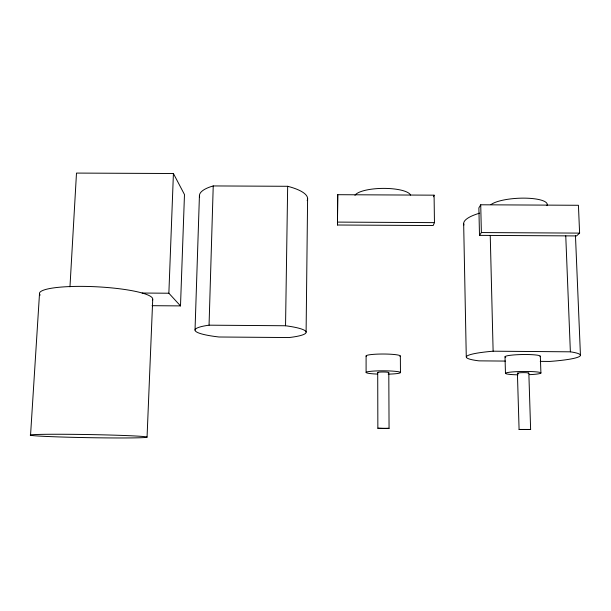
<?xml version="1.0" encoding="UTF-8"?>
<svg xmlns="http://www.w3.org/2000/svg" width="611" height="611" viewBox="0 0 611 611"><rect width="100%" height="100%" fill="white"/><g stroke="black" fill="none" stroke-linecap="round" stroke-linejoin="round"><path stroke-width="0.92" d="M337.463 225.008L337.738 194.695L434.077 195.169L434.459 222.633L433.168 225.535L337.463 225.008L337.738 194.695M306.103 332.063L307.608 198.392M213.231 185.935L209.054 325.174A55.555 7.828 1.1 0 0 218.998 336.997L289.018 337.555A55.555 7.828 1.1 0 0 285.543 325.755L287.666 186.294L213.231 185.935A54.119 15.298 1.7 0 0 199.629 197.109M195.031 330.047L199.43 195.596M152.063 305.691L180.497 305.897L184.476 194.55L173.417 173.516L76.49 173.081L69.967 286.842M180.497 305.897L168.865 293.227L173.417 173.516M147.06 437.102A58.282 1.55 1 0 0 60.909 434.261A58.282 1.55 1 0 0 58.45 436.911A58.282 1.55 1 0 0 147.06 437.102L152.727 299.329M30.55 435.154L39.501 293.677M433.436 196.78L434.077 195.169M388.795 372.55L389.062 428.334L384.311 428.517L377.858 428.258L377.713 372.534M480.727 204.784L478.871 207.908L479.498 235.365L576.54 235.922L579.61 233.112L578.426 205.281L480.727 204.784L481.369 232.554L479.498 235.365M519.083 429.449L530.623 429.457L519.083 429.449L517.41 373.237M377.865 428.242L389.062 428.334M337.6 222.099L434.459 222.633M481.369 232.554L579.61 233.112M142.149 293.036L168.865 293.227M209.054 325.174L285.543 325.755M505.366 361.078L478.986 360.857A57.098 6.4 -0.9 0 1 493.123 351.195L570.369 351.821L565.755 235.861M540.223 361.368L549.64 361.445A57.098 6.4 -0.9 0 0 570.369 351.821M575.47 235.77L580.45 355.388M540.338 356.32L540.911 373.023M528.843 373.138L530.623 429.457M505.014 356.763L505.465 373.344M490.243 235.426L493.123 351.195M463.657 223.458L466.277 356.946M400.35 356.045L400.465 372.565M366.096 356.045L366.096 372.511M40.189 295.075A56.701 9.516 2.9 0 1 94.522 286.696A56.701 9.516 2.9 0 1 152.467 299.986M377.529 374.085A17.184 1.696 0.2 0 1 369.64 371.442A17.184 1.696 0.2 0 1 397.425 371.587A17.184 1.696 0.2 0 1 388.191 374.146M366.34 356.328A17.131 1.986 0.1 0 1 383.639 354.021A17.131 1.986 0.1 0 1 399.93 356.465M378.094 372.725A5.545 0.542 0.2 0 1 383.395 371.992A5.545 0.542 0.2 0 1 388.313 372.771M354.96 195.36A28.129 8.012 -0.7 0 1 383.334 188.387A28.129 8.012 -0.7 0 1 410.577 195.069M287.666 186.294A54.119 15.298 1.7 0 1 307.188 200.607M490.977 204.616A29.068 7.676 -3 0 1 525.315 198.155A29.068 7.676 -3 0 1 546.967 205.624M463.948 224.993A55.616 13.816 -2.8 0 1 479.658 213.147M518.052 374.826A17.727 1.688 -0.6 0 1 508.551 372.374A17.727 1.688 -0.6 0 1 537.115 371.954A17.727 1.688 -0.6 0 1 529.493 374.658M505.748 357.32A17.673 1.978 -0.9 0 1 522.115 354.54A17.673 1.978 -0.9 0 1 539.918 356.687M518.357 373.535A5.72 0.542 -0.6 0 1 519.235 372.832A5.72 0.542 -0.6 0 1 526.613 372.71A5.72 0.542 -0.6 0 1 528.171 373.382"/></g></svg>
